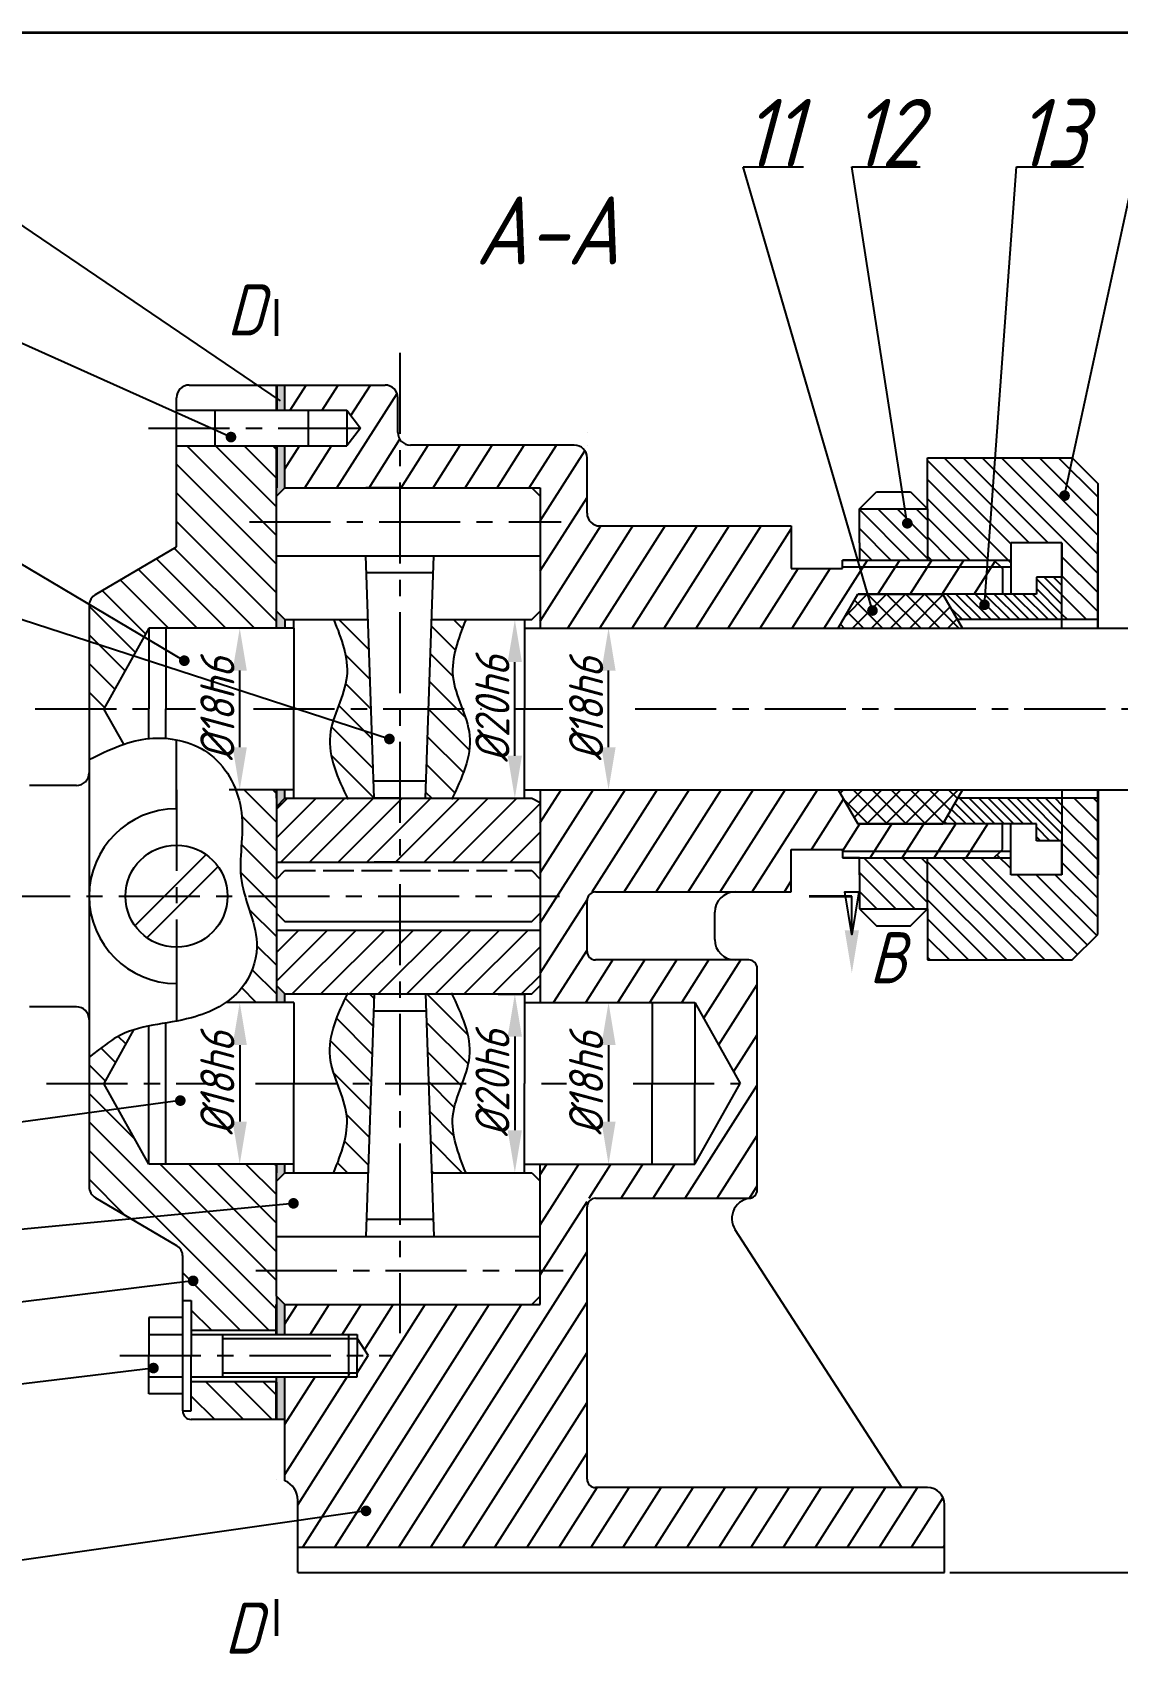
# Model space of a CAD drawing. Header units: millimetres. Extents: x -201 to 1014, y 169 to 592.
# Drawn here: x -129.3 to -1.8, y 362.3 to 552.8 of the extents above; entities that cross this region are included whole.
import ezdxf

# ---------------------------------------------------------------- set-up
doc = ezdxf.new("R2010")
doc.units = ezdxf.units.MM
doc.header["$LTSCALE"] = 0.3
doc.linetypes.add('ACAD_ISO02W100', pattern=[15, 12, -3])
doc.linetypes.add('CENTER', pattern=[50.8, 31.75, -6.35, 6.35, -6.35])
for name, color, linetype in [('center', 7, 'CENTER'), ('xi', 7, 'Continuous'), ('xishi', 7, 'Continuous'), ('xu', 7, 'ACAD_ISO02W100')]:
    doc.layers.add(name, color=color, linetype=linetype)
for name, color, linetype, lineweight in [('cushi', 7, 'Continuous', 35), ('cushixian', 7, 'Continuous', 35), ('图层1', 7, 'Continuous', 35)]:
    doc.layers.add(name, color=color, linetype=linetype, lineweight=lineweight)
doc.styles.get("Standard").update_dxf_attribs({"font": 'gbeitc.shx', "height": 4, "bigfont": 'gbcbig.shx'})
doc.dimstyles.new('ISO-25', dxfattribs={"dimtxt": 6, "dimasz": 5, "dimexe": 1.25, "dimexo": 0.625, "dimtad": 1, "dimtxsty": 'Standard', "dimcen": 2.5, "dimadec": 0, "dimazin": 0, "dimtfac": 1, "dimtmove": 0, "dimatfit": 3, "dimfxl": 0, "dimarcsym": 0})

# ---------------------------------------------------------------- blocks, each defined once
blk = doc.blocks.new('*D13')
at = {"layer": 'Defpoints', "color": 0, "transparency": 16777216}
for p in [(-102.59, 438.76), (-104.95, 419.76), (-102.59, 419.76)]:
    blk.add_point(p, dxfattribs=at)
at = {"layer": 'xi', "color": 0, "lineweight": -2, "transparency": 16777216}
for p, q in [((-103.22, 438.76), (-106.2, 438.76)), ((-104.95, 433.76), (-104.95, 424.76)), ((-103.22, 419.76), (-106.2, 419.76))]:
    blk.add_line(p, q, dxfattribs=at)
at = {"layer": 'xi', "color": 0, "transparency": 16777216}
for points in [[(-105.79, 433.76), (-104.12, 433.76), (-104.95, 438.76)], [(-105.79, 424.76), (-104.12, 424.76), (-104.95, 419.76)]]:
    blk.add_solid(points, dxfattribs=at)
at = {"layer": 'xi', "color": 0, "transparency": 16777216, "insert": (-107.58, 429.26), "char_height": 4, "attachment_point": 5, "rotation": 90}
blk.add_mtext('%%c18h6', dxfattribs=at)
blk = doc.blocks.new('_None')
blk = doc.blocks.new('*D4')
at = {"layer": 'Defpoints', "color": 0, "transparency": 16777216}
for p in [(-75.21, 439.76), (-75.21, 418.76), (-72.63, 418.76)]:
    blk.add_point(p, dxfattribs=at)
at = {"layer": 'xi', "color": 0, "lineweight": -2, "transparency": 16777216}
for p, q in [((-74.58, 439.76), (-71.38, 439.76)), ((-72.63, 434.76), (-72.63, 423.76)), ((-74.58, 418.76), (-71.38, 418.76))]:
    blk.add_line(p, q, dxfattribs=at)
at = {"layer": 'xi', "color": 0, "transparency": 16777216}
for points in [[(-73.47, 434.76), (-71.8, 434.76), (-72.63, 439.76)], [(-73.47, 423.76), (-71.8, 423.76), (-72.63, 418.76)]]:
    blk.add_solid(points, dxfattribs=at)
at = {"layer": 'xi', "color": 0, "transparency": 16777216, "insert": (-75.26, 429.26), "char_height": 4, "attachment_point": 5, "rotation": 90}
blk.add_mtext('%%c20h6', dxfattribs=at)
blk = doc.blocks.new('*D5')
at = {"layer": 'Defpoints', "color": 0, "transparency": 16777216}
for p in [(-62.9, 438.76), (-62.9, 419.76), (-61.62, 419.76)]:
    blk.add_point(p, dxfattribs=at)
at = {"layer": 'xi', "color": 0, "lineweight": -2, "transparency": 16777216}
for p, q in [((-62.27, 438.76), (-60.37, 438.76)), ((-61.62, 433.76), (-61.62, 424.76)), ((-62.27, 419.76), (-60.37, 419.76))]:
    blk.add_line(p, q, dxfattribs=at)
at = {"layer": 'xi', "color": 0, "transparency": 16777216}
for points in [[(-62.46, 433.76), (-60.79, 433.76), (-61.62, 438.76)], [(-62.46, 424.76), (-60.79, 424.76), (-61.62, 419.76)]]:
    blk.add_solid(points, dxfattribs=at)
at = {"layer": 'xi', "color": 0, "transparency": 16777216, "insert": (-64.25, 429.26), "char_height": 4, "attachment_point": 5, "rotation": 90}
blk.add_mtext('%%c18h6', dxfattribs=at)
blk = doc.blocks.new('*D6')
at = {"layer": 'Defpoints', "color": 0, "transparency": 16777216}
for p in [(-104.95, 482.76), (-102.59, 482.76), (-102.59, 463.76)]:
    blk.add_point(p, dxfattribs=at)
at = {"layer": 'xi', "color": 0, "lineweight": -2, "transparency": 16777216}
for p, q in [((-103.22, 482.76), (-106.2, 482.76)), ((-104.95, 468.76), (-104.95, 477.76)), ((-103.22, 463.76), (-106.2, 463.76))]:
    blk.add_line(p, q, dxfattribs=at)
at = {"layer": 'xi', "color": 0, "transparency": 16777216}
for points in [[(-105.79, 477.76), (-104.12, 477.76), (-104.95, 482.76)], [(-105.79, 468.76), (-104.12, 468.76), (-104.95, 463.76)]]:
    blk.add_solid(points, dxfattribs=at)
at = {"layer": 'xi', "color": 0, "transparency": 16777216, "insert": (-107.58, 473.26), "char_height": 4, "attachment_point": 5, "rotation": 90}
blk.add_mtext('%%c18h6', dxfattribs=at)
blk = doc.blocks.new('*D7')
at = {"layer": 'Defpoints', "color": 0, "transparency": 16777216}
for p in [(-75.21, 483.76), (-72.63, 483.76), (-75.21, 462.76)]:
    blk.add_point(p, dxfattribs=at)
at = {"layer": 'xi', "color": 0, "lineweight": -2, "transparency": 16777216}
for p, q in [((-74.58, 483.76), (-71.38, 483.76)), ((-72.63, 467.76), (-72.63, 478.76)), ((-74.58, 462.76), (-71.38, 462.76))]:
    blk.add_line(p, q, dxfattribs=at)
at = {"layer": 'xi', "color": 0, "transparency": 16777216}
for points in [[(-73.47, 478.76), (-71.8, 478.76), (-72.63, 483.76)], [(-73.47, 467.76), (-71.8, 467.76), (-72.63, 462.76)]]:
    blk.add_solid(points, dxfattribs=at)
at = {"layer": 'xi', "color": 0, "transparency": 16777216, "insert": (-75.26, 473.26), "char_height": 4, "attachment_point": 5, "rotation": 90}
blk.add_mtext('%%c20h6', dxfattribs=at)
blk = doc.blocks.new('*D8')
at = {"layer": 'Defpoints', "color": 0, "transparency": 16777216}
for p in [(-62.9, 482.76), (-61.62, 482.76), (-62.9, 463.76)]:
    blk.add_point(p, dxfattribs=at)
at = {"layer": 'xi', "color": 0, "lineweight": -2, "transparency": 16777216}
for p, q in [((-62.27, 482.76), (-60.37, 482.76)), ((-61.62, 468.76), (-61.62, 477.76)), ((-62.27, 463.76), (-60.37, 463.76))]:
    blk.add_line(p, q, dxfattribs=at)
at = {"layer": 'xi', "color": 0, "transparency": 16777216}
for points in [[(-62.46, 477.76), (-60.79, 477.76), (-61.62, 482.76)], [(-62.46, 468.76), (-60.79, 468.76), (-61.62, 463.76)]]:
    blk.add_solid(points, dxfattribs=at)
at = {"layer": 'xi', "color": 0, "transparency": 16777216, "insert": (-64.25, 473.26), "char_height": 4, "attachment_point": 5, "rotation": 90}
blk.add_mtext('%%c18h6', dxfattribs=at)
blk = doc.blocks.new('*D9')
at = {"layer": 'Defpoints', "color": 0, "transparency": 16777216}
for p in [(73.81, 473.26), (-22.15, 371.76), (87.19, 371.76)]:
    blk.add_point(p, dxfattribs=at)
at = {"layer": 'xi', "color": 0, "lineweight": -2, "transparency": 16777216}
for p, q in [((74.44, 473.26), (88.44, 473.26)), ((87.19, 468.26), (87.19, 376.76)), ((-21.52, 371.76), (88.44, 371.76))]:
    blk.add_line(p, q, dxfattribs=at)
at = {"layer": 'xi', "color": 0, "transparency": 16777216}
for points in [[(86.35, 468.26), (88.02, 468.26), (87.19, 473.26)], [(86.35, 376.76), (88.02, 376.76), (87.19, 371.76)]]:
    blk.add_solid(points, dxfattribs=at)
at = {"layer": 'xi', "color": 0, "transparency": 16777216, "insert": (84.56, 422.51), "char_height": 4, "attachment_point": 5, "rotation": 90}
blk.add_mtext('100', dxfattribs=at)

msp = doc.modelspace()

# ---------------------------------------------------------------- hatches: boundary and pattern name
at = {"layer": 'xi'}
h = msp.add_hatch(color=256, dxfattribs=at)
h.paths.add_polyline_path([(-99.647, 511.327), (-100.647, 511.327), (-100.647, 508.362), (-99.647, 508.362)])
h.paths.add_polyline_path([(-99.647, 504.162), (-100.647, 504.162), (-100.647, 498.262), (-99.647, 499.262)])
h.paths.add_polyline_path([(-99.647, 483.762), (-100.647, 484.762), (-100.647, 482.762), (-99.647, 482.762)])
h.paths.add_polyline_path([(-99.647, 463.762), (-100.647, 463.762), (-100.647, 462.762), (-100.647, 461.762), (-99.647, 462.762)])
h.paths.add_polyline_path([(-99.647, 439.762), (-100.647, 440.762), (-100.647, 438.762), (-99.647, 438.762)])
h.paths.add_polyline_path([(-99.647, 419.762), (-100.647, 419.762), (-100.647, 417.762), (-99.647, 418.762)])
h.paths.add_polyline_path([(-99.647, 403.262), (-100.647, 404.262), (-100.647, 399.762), (-99.647, 399.762)])
h.paths.add_polyline_path([(-99.647, 394.762), (-100.647, 394.762), (-100.647, 389.762), (-99.647, 389.762)])
h = msp.add_hatch(dxfattribs=at)
h.set_pattern_fill('ANSI31', color=256, angle=12.5, style=0)
h.set_pattern_definition([(57.5, (575.8337, -75.075), (-2.677768, 1.705926), [])])
h.paths.add_polyline_path([(-64.147, 407.262), (-69.647, 407.262), (-69.647, 404.262), (-69.647, 403.262), (-70.647, 403.262), (-99.647, 403.262), (-99.647, 399.762), (-92.147, 399.762), (-92.147, 399.262), (-91.147, 399.262), (-89.859, 397.262), (-91.147, 395.262), (-92.147, 395.262), (-92.147, 394.762), (-99.647, 394.762), (-99.647, 382.553, -0.2982166), (-98.147, 380.262), (-98.147, 374.762), (-22.147, 374.762), (-22.147, 379.762, 0.4142136), (-24.147, 381.762), (-64.147, 381.762)])
h.paths.add_polyline_path([(-64.147, 415.762), (-44.147, 415.762), (-44.147, 443.762), (-64.147, 443.762), (-64.147, 451.762), (-46.747, 451.762), (-40.147, 451.762), (-40.147, 456.762), (-34.147, 456.762), (-34.147, 456.562), (-32.147, 456.562), (-15.547, 456.562), (-15.347, 456.762), (-15.347, 459.762), (-32.347, 459.762), (-34.647, 463.762), (-69.647, 463.762), (-69.647, 438.762), (-56.501, 438.762), (-51.501, 438.762), (-46.173, 429.262), (-51.501, 419.762), (-56.501, 419.762), (-69.647, 419.762), (-69.647, 407.262), (-64.147, 407.262)])
h.paths.add_polyline_path([(-15.547, 456.562), (-32.147, 456.562), (-34.147, 456.562), (-34.147, 455.762), (-32.147, 455.762), (-16.347, 455.762)], flags=17)
h.paths.add_polyline_path([(-15.347, 489.762), (-15.547, 489.962), (-32.147, 489.962), (-34.147, 489.962), (-34.147, 489.762), (-40.147, 489.762), (-40.147, 494.762), (-48.147, 494.762), (-62.647, 494.762, -0.4142136), (-64.147, 496.262), (-64.147, 502.762, 0.4142136), (-65.647, 504.262), (-84.884, 504.262, -0.2556338), (-86.147, 504.953), (-86.147, 499.262), (-70.647, 499.262), (-69.647, 499.262), (-69.647, 498.262), (-69.647, 482.762), (-34.647, 482.762), (-32.347, 486.762), (-15.347, 486.762)])
h.paths.add_polyline_path([(-16.347, 490.762), (-32.147, 490.762), (-34.147, 490.762), (-34.147, 489.962), (-32.147, 489.962), (-15.547, 489.962)], flags=17)
h.paths.add_polyline_path([(-86.147, 504.953, -0.143396), (-86.384, 505.762), (-86.384, 509.827, 0.4142136), (-87.884, 511.327), (-99.647, 511.327), (-99.647, 508.362), (-92.384, 508.362), (-90.755, 506.262), (-92.384, 504.162), (-99.647, 504.162), (-99.647, 499.262), (-86.147, 499.262)])
h = msp.add_hatch(dxfattribs=at)
h.set_pattern_fill('ANSI31', color=256, scale=0.75, angle=90, style=0)
h.set_pattern_definition([(135, (575.8337, -75.075), (-1.683798, -1.683798), [])])
h.paths.add_polyline_path([(-100.647, 504.162), (-112.384, 504.162), (-112.384, 492.327), (-121.91, 486.698, 0.2652422), (-122.647, 485.406), (-122.647, 473.262), (-120.925, 473.262), (-115.647, 482.762), (-100.647, 482.762)])
edge = h.paths.add_edge_path()
edge.add_line((-100.647, 463.762), (-105.42, 463.762))
edge.add_spline(control_points=[(-105.42, 463.762), (-105.399, 463.708), (-105.379, 463.653), (-105.358, 463.598)], knot_values=[21.1582916, 21.1582916, 21.1582916, 21.1582916, 21.3277734, 21.3277734, 21.3277734, 21.3277734], degree=3, periodic=0)
edge.add_spline(control_points=[(-105.358, 463.598), (-105.243, 463.286), (-105.142, 462.969), (-105.055, 462.649)], knot_values=[21.3277734, 21.3277734, 21.3277734, 21.3277734, 22.292198, 22.292198, 22.292198, 22.292198], degree=3, periodic=0)
edge.add_spline(control_points=[(-105.055, 462.649), (-104.985, 462.389), (-104.924, 462.126), (-104.873, 461.862)], knot_values=[22.292198, 22.292198, 22.292198, 22.292198, 23.0776414, 23.0776414, 23.0776414, 23.0776414], degree=3, periodic=0)
edge.add_spline(control_points=[(-104.873, 461.862), (-104.822, 461.602), (-104.772, 461.284), (-104.737, 460.966), (-104.731, 460.909)], knot_values=[23.0776414, 23.0776414, 23.0776414, 23.0776414, 23.8512533, 24.0205504, 24.0205504, 24.0205504, 24.0205504], degree=3, periodic=0)
edge.add_spline(control_points=[(-104.731, 460.909), (-104.691, 460.525), (-104.671, 460.14), (-104.665, 459.757)], knot_values=[24.0205504, 24.0205504, 24.0205504, 24.0205504, 25.1609313, 25.1609313, 25.1609313, 25.1609313], degree=3, periodic=0)
edge.add_spline(control_points=[(-104.665, 459.757), (-104.658, 459.317), (-104.669, 458.878), (-104.689, 458.439)], knot_values=[25.1609313, 25.1609313, 25.1609313, 25.1609313, 26.4666913, 26.4666913, 26.4666913, 26.4666913], degree=3, periodic=0)
edge.add_spline(control_points=[(-104.689, 458.439), (-104.723, 457.709), (-104.782, 456.98), (-104.822, 456.255)], knot_values=[26.4666913, 26.4666913, 26.4666913, 26.4666913, 28.6439957, 28.6439957, 28.6439957, 28.6439957], degree=3, periodic=0)
edge.add_spline(control_points=[(-104.822, 456.255), (-104.843, 455.887), (-104.859, 455.52), (-104.865, 455.155)], knot_values=[28.6439957, 28.6439957, 28.6439957, 28.6439957, 29.7485521, 29.7485521, 29.7485521, 29.7485521], degree=3, periodic=0)
edge.add_spline(control_points=[(-104.865, 455.155), (-104.871, 454.781), (-104.866, 454.408), (-104.844, 454.036)], knot_values=[29.7485521, 29.7485521, 29.7485521, 29.7485521, 30.8786286, 30.8786286, 30.8786286, 30.8786286], degree=3, periodic=0)
edge.add_spline(control_points=[(-104.844, 454.036), (-104.827, 453.73), (-104.798, 453.424), (-104.754, 453.119)], knot_values=[30.8786286, 30.8786286, 30.8786286, 30.8786286, 31.8118968, 31.8118968, 31.8118968, 31.8118968], degree=3, periodic=0)
edge.add_spline(control_points=[(-104.754, 453.119), (-104.753, 453.111), (-104.716, 452.859), (-104.669, 452.608), (-104.617, 452.367)], knot_values=[31.8118968, 31.8118968, 31.8118968, 31.8118968, 31.8383786, 32.5826313, 32.5826313, 32.5826313, 32.5826313], degree=3, periodic=0)
edge.add_spline(control_points=[(-104.617, 452.367), (-104.539, 452.01), (-104.446, 451.655), (-104.343, 451.3)], knot_values=[32.5826313, 32.5826313, 32.5826313, 32.5826313, 33.6810683, 33.6810683, 33.6810683, 33.6810683], degree=3, periodic=0)
edge.add_spline(control_points=[(-104.343, 451.3), (-104.34, 451.287), (-104.336, 451.275), (-104.332, 451.262)], knot_values=[33.6810683, 33.6810683, 33.6810683, 33.6810683, 33.7198042, 33.7198042, 33.7198042, 33.7198042], degree=3, periodic=0)
edge.add_line((-104.332, 451.262), (-100.647, 451.262))
edge.add_line((-100.647, 451.262), (-100.647, 463.762))
edge = h.paths.add_edge_path()
edge.add_line((-100.647, 451.262), (-104.332, 451.262))
edge.add_spline(control_points=[(-104.332, 451.262), (-104.204, 450.822), (-104.062, 450.384), (-103.919, 449.945)], knot_values=[33.7198042, 33.7198042, 33.7198042, 33.7198042, 35.0813903, 35.0813903, 35.0813903, 35.0813903], degree=3, periodic=0)
edge.add_spline(control_points=[(-103.919, 449.945), (-103.781, 449.518), (-103.641, 449.091), (-103.512, 448.663)], knot_values=[35.0813903, 35.0813903, 35.0813903, 35.0813903, 36.4055599, 36.4055599, 36.4055599, 36.4055599], degree=3, periodic=0)
edge.add_spline(control_points=[(-103.512, 448.663), (-103.4, 448.29), (-103.296, 447.915), (-103.208, 447.54)], knot_values=[36.4055599, 36.4055599, 36.4055599, 36.4055599, 37.5618775, 37.5618775, 37.5618775, 37.5618775], degree=3, periodic=0)
edge.add_spline(control_points=[(-103.208, 447.54), (-103.16, 447.336), (-103.117, 447.132), (-103.081, 446.927)], knot_values=[37.5618775, 37.5618775, 37.5618775, 37.5618775, 38.1885543, 38.1885543, 38.1885543, 38.1885543], degree=3, periodic=0)
edge.add_spline(control_points=[(-103.081, 446.927), (-103.034, 446.665), (-102.996, 446.402), (-102.972, 446.137)], knot_values=[38.1885543, 38.1885543, 38.1885543, 38.1885543, 38.9925132, 38.9925132, 38.9925132, 38.9925132], degree=3, periodic=0)
edge.add_spline(control_points=[(-102.972, 446.137), (-102.954, 445.948), (-102.943, 445.758), (-102.939, 445.568)], knot_values=[38.9925132, 38.9925132, 38.9925132, 38.9925132, 39.5680771, 39.5680771, 39.5680771, 39.5680771], degree=3, periodic=0)
edge.add_spline(control_points=[(-102.939, 445.568), (-102.937, 445.464), (-102.938, 445.306), (-102.943, 445.146), (-102.946, 445.091)], knot_values=[39.5680771, 39.5680771, 39.5680771, 39.5680771, 39.8811285, 40.0478624, 40.0478624, 40.0478624, 40.0478624], degree=3, periodic=0)
edge.add_spline(control_points=[(-102.946, 445.091), (-102.957, 444.871), (-102.977, 444.652), (-103.008, 444.432)], knot_values=[40.0478624, 40.0478624, 40.0478624, 40.0478624, 40.7071833, 40.7071833, 40.7071833, 40.7071833], degree=3, periodic=0)
edge.add_spline(control_points=[(-103.008, 444.432), (-103.031, 444.272), (-103.058, 444.112), (-103.091, 443.952)], knot_values=[40.7071833, 40.7071833, 40.7071833, 40.7071833, 41.1887562, 41.1887562, 41.1887562, 41.1887562], degree=3, periodic=0)
edge.add_spline(control_points=[(-103.091, 443.952), (-103.136, 443.734), (-103.19, 443.517), (-103.254, 443.302)], knot_values=[41.1887562, 41.1887562, 41.1887562, 41.1887562, 41.8475082, 41.8475082, 41.8475082, 41.8475082], degree=3, periodic=0)
edge.add_spline(control_points=[(-103.254, 443.302), (-103.3, 443.144), (-103.351, 442.987), (-103.407, 442.832)], knot_values=[41.8475082, 41.8475082, 41.8475082, 41.8475082, 42.3304446, 42.3304446, 42.3304446, 42.3304446], degree=3, periodic=0)
edge.add_spline(control_points=[(-103.407, 442.832), (-103.466, 442.669), (-103.53, 442.507), (-103.599, 442.347)], knot_values=[42.3304446, 42.3304446, 42.3304446, 42.3304446, 42.8396692, 42.8396692, 42.8396692, 42.8396692], degree=3, periodic=0)
edge.add_spline(control_points=[(-103.599, 442.347), (-103.685, 442.148), (-103.779, 441.953), (-103.879, 441.762)], knot_values=[42.8396692, 42.8396692, 42.8396692, 42.8396692, 43.4715636, 43.4715636, 43.4715636, 43.4715636], degree=3, periodic=0)
edge.add_spline(control_points=[(-103.879, 441.762), (-103.956, 441.617), (-104.037, 441.474), (-104.121, 441.333)], knot_values=[43.4715636, 43.4715636, 43.4715636, 43.4715636, 43.9529945, 43.9529945, 43.9529945, 43.9529945], degree=3, periodic=0)
edge.add_spline(control_points=[(-104.121, 441.333), (-104.238, 441.14), (-104.362, 440.953), (-104.493, 440.771)], knot_values=[43.9529945, 43.9529945, 43.9529945, 43.9529945, 44.6136859, 44.6136859, 44.6136859, 44.6136859], degree=3, periodic=0)
edge.add_spline(control_points=[(-104.493, 440.771), (-104.576, 440.657), (-104.674, 440.528), (-104.776, 440.403), (-104.789, 440.387)], knot_values=[44.6136859, 44.6136859, 44.6136859, 44.6136859, 45.0320473, 45.0929988, 45.0929988, 45.0929988, 45.0929988], degree=3, periodic=0)
edge.add_spline(control_points=[(-104.789, 440.387), (-104.924, 440.222), (-105.065, 440.064), (-105.211, 439.911)], knot_values=[45.0929988, 45.0929988, 45.0929988, 45.0929988, 45.7250374, 45.7250374, 45.7250374, 45.7250374], degree=3, periodic=0)
edge.add_spline(control_points=[(-105.211, 439.911), (-105.33, 439.789), (-105.451, 439.67), (-105.577, 439.554)], knot_values=[45.7250374, 45.7250374, 45.7250374, 45.7250374, 46.2345385, 46.2345385, 46.2345385, 46.2345385], degree=3, periodic=0)
edge.add_spline(control_points=[(-105.577, 439.554), (-105.916, 439.242), (-106.281, 438.958), (-106.666, 438.698)], knot_values=[46.2345385, 46.2345385, 46.2345385, 46.2345385, 47.6160461, 47.6160461, 47.6160461, 47.6160461], degree=3, periodic=0)
edge.add_line((-106.574, 438.762), (-100.647, 438.762))
edge.add_line((-100.647, 438.762), (-100.647, 439.762))
edge.add_line((-100.647, 439.762), (-100.647, 451.262))
edge = h.paths.add_edge_path()
edge.add_spline(control_points=[(-117.419, 435.543), (-117.599, 435.486), (-117.778, 435.426), (-117.955, 435.362)], knot_values=[58.6936407, 58.6936407, 58.6936407, 58.6936407, 59.2739899, 59.2739899, 59.2739899, 59.2739899], degree=3, periodic=0)
edge.add_spline(control_points=[(-117.955, 435.362), (-118.182, 435.279), (-118.405, 435.189), (-118.625, 435.091)], knot_values=[59.2739899, 59.2739899, 59.2739899, 59.2739899, 60.0199913, 60.0199913, 60.0199913, 60.0199913], degree=3, periodic=0)
edge.add_spline(control_points=[(-118.625, 435.091), (-118.813, 435.007), (-118.998, 434.916), (-119.179, 434.819)], knot_values=[60.0199913, 60.0199913, 60.0199913, 60.0199913, 60.6579945, 60.6579945, 60.6579945, 60.6579945], degree=3, periodic=0)
edge.add_spline(control_points=[(-119.179, 434.819), (-119.247, 434.783), (-119.379, 434.71), (-119.509, 434.634), (-119.572, 434.595)], knot_values=[60.6579945, 60.6579945, 60.6579945, 60.6579945, 60.8957888, 61.1233389, 61.1233389, 61.1233389, 61.1233389], degree=3, periodic=0)
edge.add_spline(control_points=[(-119.572, 434.595), (-119.833, 434.437), (-120.092, 434.262), (-120.375, 434.058)], knot_values=[61.1233389, 61.1233389, 61.1233389, 61.1233389, 62.0578054, 62.0578054, 62.0578054, 62.0578054], degree=3, periodic=0)
edge.add_spline(control_points=[(-120.375, 434.058), (-120.605, 433.893), (-120.85, 433.709), (-121.123, 433.502)], knot_values=[62.0578054, 62.0578054, 62.0578054, 62.0578054, 62.8184073, 62.8184073, 62.8184073, 62.8184073], degree=3, periodic=0)
edge.add_spline(control_points=[(-121.123, 433.502), (-121.547, 433.181), (-122.039, 432.804), (-122.647, 432.35)], knot_values=[62.8184073, 62.8184073, 62.8184073, 62.8184073, 63.9990401, 63.9990401, 63.9990401, 63.9990401], degree=3, periodic=0)
edge.add_line((-122.647, 432.35), (-122.647, 429.262))
edge.add_line((-122.647, 429.262), (-120.925, 429.262))
edge.add_line((-120.925, 429.262), (-117.419, 435.543))
h.paths.add_polyline_path([(-120.925, 429.262), (-122.647, 429.262), (-122.647, 417.118, 0.2652422), (-121.91, 415.827), (-112.384, 410.198, -0.2652422), (-111.647, 408.906), (-111.647, 403.762), (-110.647, 403.762), (-110.647, 400.238), (-100.647, 400.238), (-100.647, 404.262), (-100.647, 419.762), (-115.647, 419.762)])
h.paths.add_polyline_path([(-100.647, 394.217), (-110.647, 394.217), (-110.647, 390.762), (-111.647, 390.762, 0.4142136), (-110.647, 389.762), (-100.647, 389.762)])
h = msp.add_hatch(dxfattribs=at)
h.set_pattern_fill('ANSI31', color=256, scale=0.5, angle=270, style=0)
h.set_pattern_definition([(315, (575.8337, -75.075), (1.122532, 1.122532), [])])
h.paths.add_polyline_path([(-4.147, 462.762), (-8.347, 462.762), (-8.347, 453.762), (-14.347, 453.762), (-14.347, 455.762), (-16.347, 455.762), (-24.147, 455.762), (-24.147, 449.762), (-24.147, 443.762), (-7.147, 443.762), (-4.147, 446.762)])
h.paths.add_polyline_path([(-14.347, 456.562), (-15.547, 456.562), (-16.347, 455.762), (-14.347, 455.762)], flags=17)
h.paths.add_polyline_path([(-4.147, 499.762), (-7.147, 502.762), (-24.147, 502.762), (-24.147, 496.762), (-24.147, 490.762), (-16.347, 490.762), (-14.347, 490.762), (-14.347, 492.762), (-8.347, 492.762), (-8.347, 483.762), (-4.147, 483.762)])
h.paths.add_polyline_path([(-14.347, 490.762), (-16.347, 490.762), (-15.547, 489.962), (-14.347, 489.962)], flags=17)
h = msp.add_hatch(dxfattribs=at)
h.set_pattern_fill('ANSI31', color=256, scale=0.5, angle=90, style=0)
h.set_pattern_definition([(135, (-351.128, 115.2144), (-1.122532, -1.122532), [])])
h.paths.add_polyline_path([(-32.147, 490.762), (-24.147, 490.762), (-24.147, 496.762), (-32.147, 496.762), (-32.147, 492.762)])
h.paths.add_polyline_path([(-24.147, 455.762), (-32.147, 455.762), (-32.147, 453.762), (-32.147, 449.762), (-24.147, 449.762)])
h = msp.add_hatch(dxfattribs=at)
h.set_pattern_fill('ANSI31', color=256, scale=0.25, angle=90, style=0)
h.set_pattern_definition([(135, (575.8337, -75.07495), (-0.561266, -0.561266), [])])
h.paths.add_polyline_path([(-20.622, 483.762), (-8.347, 483.762), (-8.347, 488.762), (-11.347, 488.762), (-11.347, 486.762), (-22.347, 486.762)])
h.paths.add_polyline_path([(-8.347, 462.762), (-20.622, 462.762), (-22.347, 459.762), (-11.347, 459.762), (-11.347, 457.762), (-8.347, 457.762)])
h = msp.add_hatch(dxfattribs=at)
h.set_pattern_fill('ANSI37', color=256, scale=0.5, angle=90, style=0)
h.set_pattern_definition([(135, (-351.128, 115.2144), (-1.122532, -1.122532), []), (225, (-351.128, 115.2144), (1.122532, -1.122532), [])])
h.paths.add_polyline_path([(-34.647, 482.762), (-20.047, 482.762), (-22.347, 486.762), (-32.347, 486.762)])
h.paths.add_polyline_path([(-20.047, 463.762), (-34.647, 463.762), (-32.347, 459.762), (-22.347, 459.762)])
h = msp.add_hatch(dxfattribs=at)
h.set_pattern_fill('ANSI31', color=256, scale=0.75, angle=90, style=0)
h.set_pattern_definition([(135, (-351.128, 115.2144), (-1.683798, -1.683798), [])])
edge = h.paths.add_edge_path()
edge.add_spline(control_points=[(-79.998, 462.762), (-78.832, 465.23), (-77.212, 468.737), (-78.418, 472.227), (-78.801, 473.262)], knot_values=[10.7717384, 10.7717384, 10.7717384, 10.7717384, 18.4526116, 21.6853111, 21.6853111, 21.6853111, 21.6853111], degree=3, periodic=0)
edge.add_line((-78.801, 473.262), (-82.779, 473.262))
edge.add_line((-82.779, 473.262), (-83.147, 462.762))
edge.add_line((-83.147, 462.762), (-82.977, 462.762))
edge.add_line((-82.977, 462.762), (-79.998, 462.762))
edge = h.paths.add_edge_path()
edge.add_spline(control_points=[(-78.801, 473.262), (-79.271, 474.534), (-80.649, 477.99), (-79.273, 481.503), (-78.404, 483.721)], knot_values=[0, 0, 0, 0, 3.9715195, 10.7717384, 10.7717384, 10.7717384, 10.7717384], degree=3, periodic=0)
edge.add_line((-78.388, 483.762), (-82.41, 483.762))
edge.add_line((-82.41, 483.762), (-82.779, 473.262))
edge.add_line((-82.779, 473.262), (-78.801, 473.262))
edge = h.paths.add_edge_path()
edge.add_line((-89.884, 483.762), (-93.906, 483.762))
edge.add_spline(control_points=[(-93.89, 483.721), (-93.021, 481.503), (-91.645, 477.99), (-93.023, 474.534), (-93.493, 473.262)], knot_values=[0, 0, 0, 0, 6.8002189, 10.7717384, 10.7717384, 10.7717384, 10.7717384], degree=3, periodic=0)
edge.add_line((-93.493, 473.262), (-89.515, 473.262))
edge.add_line((-89.515, 473.262), (-89.884, 483.762))
edge = h.paths.add_edge_path()
edge.add_line((-89.515, 473.262), (-93.493, 473.262))
edge.add_spline(control_points=[(-93.493, 473.262), (-93.876, 472.227), (-95.082, 468.737), (-93.462, 465.23), (-92.296, 462.762)], knot_values=[10.7717384, 10.7717384, 10.7717384, 10.7717384, 14.0044379, 21.6853111, 21.6853111, 21.6853111, 21.6853111], degree=3, periodic=0)
edge.add_line((-92.296, 462.762), (-89.147, 462.762))
edge.add_line((-89.147, 462.762), (-89.515, 473.262))
edge = h.paths.add_edge_path()
edge.add_line((-89.147, 439.762), (-92.296, 439.762))
edge.add_spline(control_points=[(-92.296, 439.762), (-93.462, 437.294), (-95.082, 433.787), (-93.876, 430.297), (-93.493, 429.262)], knot_values=[10.7717384, 10.7717384, 10.7717384, 10.7717384, 18.4526116, 21.6853111, 21.6853111, 21.6853111, 21.6853111], degree=3, periodic=0)
edge.add_line((-93.493, 429.262), (-89.515, 429.262))
edge.add_line((-89.515, 429.262), (-89.147, 439.762))
edge = h.paths.add_edge_path()
edge.add_line((-89.515, 429.262), (-93.493, 429.262))
edge.add_spline(control_points=[(-93.493, 429.262), (-93.023, 427.99), (-91.645, 424.534), (-93.021, 421.021), (-93.89, 418.803)], knot_values=[0, 0, 0, 0, 3.9715195, 10.7717384, 10.7717384, 10.7717384, 10.7717384], degree=3, periodic=0)
edge.add_line((-93.906, 418.762), (-89.884, 418.762))
edge.add_line((-89.884, 418.762), (-89.515, 429.262))
edge = h.paths.add_edge_path()
edge.add_spline(control_points=[(-78.801, 429.262), (-78.418, 430.297), (-77.212, 433.787), (-78.832, 437.294), (-79.998, 439.762)], knot_values=[10.7717384, 10.7717384, 10.7717384, 10.7717384, 14.0044379, 21.6853111, 21.6853111, 21.6853111, 21.6853111], degree=3, periodic=0)
edge.add_line((-79.998, 439.762), (-83.147, 439.762))
edge.add_line((-83.147, 439.762), (-82.779, 429.262))
edge.add_line((-82.779, 429.262), (-78.801, 429.262))
edge = h.paths.add_edge_path()
edge.add_spline(control_points=[(-78.404, 418.803), (-79.273, 421.021), (-80.649, 424.534), (-79.271, 427.99), (-78.801, 429.262)], knot_values=[0, 0, 0, 0, 6.8002189, 10.7717384, 10.7717384, 10.7717384, 10.7717384], degree=3, periodic=0)
edge.add_line((-78.801, 429.262), (-82.779, 429.262))
edge.add_line((-82.779, 429.262), (-82.41, 418.762))
edge.add_line((-82.41, 418.762), (-78.388, 418.762))
at = {"layer": 'xishi'}
h = msp.add_hatch(dxfattribs=at)
h.set_pattern_fill('ANSI31', color=256, scale=0.75, style=0)
h.set_pattern_definition([(45, (202.5809, 165.264), (-1.683798, 1.683798), [])])
h.paths.add_polyline_path([(-100.647, 455.262), (-86.147, 455.262), (-86.147, 462.762), (-100.647, 462.762)])
h.paths.add_polyline_path([(-69.647, 463.762), (-70.647, 463.762), (-70.647, 462.762), (-82.977, 462.762), (-86.147, 462.762), (-86.147, 455.262), (-69.647, 455.262)])
h.paths.add_polyline_path([(-70.647, 438.762), (-69.647, 438.762), (-69.647, 447.262), (-100.647, 447.262), (-100.647, 439.762), (-70.647, 439.762)])

# ---------------------------------------------------------------- linework, layer by layer
for p, q in [((-110.884, 511.327), (-87.884, 511.327)), ((-100.647, 508.362), (-100.647, 511.327)), ((-99.647, 508.362), (-99.647, 511.327)), ((-112.384, 492.327), (-112.384, 509.827)), ((-86.384, 505.762), (-86.384, 509.827)), ((-112.384, 508.362), (-92.384, 508.362)), ((-107.871, 508.368), (-107.871, 504.162)), ((-96.924, 508.29), (-96.924, 504.162)), ((-92.384, 508.362), (-90.755, 506.262)), ((-92.384, 508.362), (-92.384, 504.162)), ((-90.755, 506.262), (-92.384, 504.162)), ((-90.755, 506.262), (-90.755, 506.262)), ((-64.147, 505.762), (-64.147, 505.762)), ((-112.384, 504.162), (-92.384, 504.162)), ((-100.647, 482.762), (-100.647, 504.162)), ((-99.647, 499.262), (-99.647, 504.162)), ((-65.647, 504.262), (-84.884, 504.262)), ((-64.147, 504.262), (-64.147, 504.262)), ((-64.147, 496.262), (-64.147, 502.762)), ((-24.147, 502.762), (-7.147, 502.762)), ((-24.147, 496.762), (-24.147, 502.762)), ((-7.147, 502.762), (-4.147, 499.762)), ((-100.647, 498.262), (-99.647, 499.262)), ((-99.647, 499.262), (-70.647, 499.262)), ((-86.147, 499.262), (-90.147, 499.262)), ((-70.647, 499.262), (-69.647, 499.262)), ((-70.647, 499.262), (-69.647, 498.262)), ((-69.647, 499.262), (-69.647, 498.262)), ((-4.147, 499.762), (-4.147, 483.762)), ((-69.647, 498.262), (-69.647, 482.762)), ((-32.147, 496.762), (-30.147, 498.762)), ((-30.147, 498.762), (-26.147, 498.762)), ((-26.147, 498.762), (-24.147, 496.762)), ((-32.147, 496.762), (-24.147, 496.762)), ((-32.147, 492.762), (-32.147, 496.762)), ((-24.147, 496.762), (-24.147, 490.762)), ((-62.647, 494.762), (-48.147, 494.762)), ((-48.147, 494.762), (-40.147, 494.762)), ((-40.147, 494.762), (-40.147, 489.762)), ((-121.91, 486.698), (-112.384, 492.327)), ((-32.147, 492.762), (-32.147, 490.762)), ((-14.347, 492.762), (-14.347, 486.762)), ((-8.347, 492.762), (-14.347, 492.762)), ((-8.347, 492.762), (-8.347, 488.762)), ((-8.347, 482.762), (-8.347, 492.762)), ((-100.647, 491.262), (-69.647, 491.262)), ((-89.147, 462.762), (-90.147, 491.262)), ((-83.147, 462.762), (-82.147, 491.262)), ((-40.147, 489.762), (-34.147, 489.762)), ((-32.147, 490.762), (-34.147, 490.762)), ((-34.147, 489.762), (-34.147, 490.762)), ((-32.147, 490.762), (-16.347, 490.762)), ((-16.347, 490.762), (-15.547, 489.962)), ((-15.547, 489.962), (-14.347, 489.962)), ((-15.547, 489.962), (-15.347, 489.762)), ((-15.347, 489.762), (-15.347, 486.762)), ((-82.217, 489.262), (-90.147, 489.262)), ((-11.347, 488.762), (-11.347, 486.762)), ((-8.347, 488.762), (-11.347, 488.762)), ((-34.647, 482.762), (-32.347, 486.762)), ((-32.347, 486.762), (-22.347, 486.762)), ((-11.347, 486.762), (-32.347, 486.762)), ((-20.047, 482.762), (-22.347, 486.762)), ((-122.647, 485.406), (-122.647, 417.118)), ((-100.647, 484.762), (-99.647, 483.762)), ((-70.647, 483.762), (-69.647, 484.762)), ((-115.647, 482.762), (-120.925, 473.262)), ((-98.616, 482.762), (-115.647, 482.762)), ((-115.647, 482.762), (-115.647, 473.262)), ((-113.647, 482.762), (-113.647, 482.762)), ((-113.647, 482.762), (-113.647, 473.262)), ((-99.647, 483.762), (-89.884, 483.762)), ((-99.647, 483.762), (-99.647, 482.762)), ((-98.616, 482.762), (-98.616, 483.762)), ((-98.616, 482.762), (-98.616, 473.262)), ((-82.41, 483.762), (-70.647, 483.762)), ((-71.501, 483.762), (-71.501, 473.262)), ((-71.501, 482.762), (31.853, 482.762)), ((-34.647, 482.762), (-34.647, 482.762)), ((-4.147, 483.762), (-20.622, 483.762)), ((-20.047, 482.762), (-20.047, 482.762)), ((-4.147, 483.762), (-4.147, 482.762)), ((-4.147, 482.762), (5.853, 482.762)), ((-118.581, 469.115), (-120.925, 473.262)), ((-115.647, 469.783), (-115.647, 473.262)), ((-113.647, 469.804), (-113.647, 473.262)), ((-98.616, 462.762), (-98.616, 473.262)), ((-71.501, 462.762), (-71.501, 473.262)), ((-112.384, 461.525), (-112.384, 469.52)), ((-124.147, 464.262), (-129.647, 464.262)), ((-98.616, 463.762), (-105.421, 463.762)), ((-100.647, 463.762), (-100.647, 438.762)), ((-100.647, 462.762), (-100.647, 463.762)), ((-99.647, 462.762), (-99.647, 463.762)), ((-83.077, 464.762), (-89.147, 464.762)), ((-71.501, 463.762), (5.853, 463.762)), ((-69.647, 463.762), (-69.647, 438.762)), ((-34.647, 463.762), (-32.347, 459.762)), ((-20.047, 463.762), (-22.347, 459.762)), ((-8.347, 463.762), (-8.347, 453.762)), ((-4.147, 463.762), (5.853, 463.762)), ((-100.647, 462.762), (-100.647, 462.762)), ((-99.647, 462.762), (-100.647, 461.762)), ((-99.647, 462.762), (-82.977, 462.762)), ((-89.147, 462.762), (-89.147, 462.762)), ((-86.147, 462.762), (-89.147, 462.762)), ((-82.977, 462.762), (-70.647, 462.762)), ((-70.647, 462.762), (-69.647, 462.272)), ((-4.147, 462.762), (-20.622, 462.762)), ((-4.147, 446.762), (-4.147, 462.762)), ((-11.347, 459.762), (-32.347, 459.762)), ((-32.347, 459.762), (-22.347, 459.762)), ((-15.347, 456.762), (-15.347, 459.762)), ((-14.347, 453.762), (-14.347, 459.762)), ((-11.347, 457.762), (-11.347, 459.762)), ((-8.347, 457.762), (-11.347, 457.762)), ((-8.347, 453.762), (-8.347, 457.762)), ((-108.908, 456.153), (-117.274, 447.786)), ((-40.147, 456.762), (-34.147, 456.762)), ((-40.147, 451.762), (-40.147, 456.762)), ((-34.147, 456.762), (-34.147, 455.762)), ((-32.147, 455.762), (-34.147, 455.762)), ((-32.147, 453.762), (-32.147, 455.762)), ((-32.147, 455.762), (-16.347, 455.762)), ((-24.147, 449.762), (-24.147, 455.762)), ((-16.347, 455.762), (-15.547, 456.562)), ((-15.547, 456.562), (-15.347, 456.762)), ((-15.547, 456.562), (-14.347, 456.562)), ((-107.493, 454.738), (-115.86, 446.372)), ((-100.647, 455.262), (-69.647, 455.262)), ((-99.647, 455.262), (-69.647, 455.262)), ((-89.147, 455.262), (-89.147, 455.262)), ((-86.147, 455.262), (-89.147, 455.262)), ((-32.147, 453.762), (-32.147, 449.762)), ((-8.347, 453.762), (-14.347, 453.762)), ((-63.147, 451.762), (-46.747, 451.762)), ((-46.747, 451.762), (-40.147, 451.762)), ((-64.147, 444.762), (-64.147, 450.762)), ((-32.147, 449.762), (-30.147, 447.762)), ((-32.147, 449.762), (-24.147, 449.762)), ((-26.147, 447.762), (-24.147, 449.762)), ((-24.147, 449.762), (-24.147, 443.762)), ((-100.647, 449.262), (-99.647, 448.262)), ((-99.647, 448.262), (-70.647, 448.262)), ((-70.647, 448.262), (-69.647, 449.262)), ((-49.147, 446.162), (-49.147, 449.362)), ((-30.147, 447.762), (-26.147, 447.762)), ((-100.647, 447.262), (-69.647, 447.262)), ((-99.647, 447.262), (-69.647, 447.262)), ((-7.147, 443.762), (-4.147, 446.762)), ((-45.147, 443.762), (-63.147, 443.762)), ((-44.147, 416.762), (-44.147, 442.762)), ((-24.147, 443.762), (-7.147, 443.762)), ((-112.384, 440.999), (-112.384, 436.576)), ((-112.384, 440.999), (-112.384, 440.999)), ((-99.647, 439.762), (-100.647, 440.762)), ((-70.647, 439.762), (-69.647, 440.762)), ((-124.147, 438.262), (-129.647, 438.262)), ((-98.616, 438.762), (-106.572, 438.762)), ((-100.647, 439.762), (-100.647, 438.762)), ((-100.647, 439.762), (-100.647, 439.762)), ((-99.647, 439.762), (-70.647, 439.762)), ((-99.647, 438.762), (-99.647, 439.762)), ((-98.616, 438.762), (-98.616, 429.262)), ((-89.147, 439.762), (-90.147, 411.262)), ((-83.147, 439.762), (-82.147, 411.262)), ((-71.501, 439.762), (-71.501, 429.262)), ((-71.501, 438.762), (-56.501, 438.762)), ((-56.501, 438.762), (-51.501, 438.762)), ((-56.501, 438.762), (-56.501, 429.262)), ((-51.501, 438.762), (-46.173, 429.262)), ((-51.501, 438.762), (-51.501, 429.262)), ((-113.647, 419.762), (-113.647, 436.351)), ((-83.077, 437.762), (-89.147, 437.762)), ((-117.419, 435.543), (-120.925, 429.262)), ((-115.647, 419.762), (-115.647, 435.988)), ((-115.647, 419.762), (-120.925, 429.262)), ((-98.616, 418.762), (-98.616, 429.262)), ((-71.501, 418.762), (-71.501, 429.262)), ((-56.501, 419.762), (-56.501, 429.262)), ((-51.501, 419.762), (-46.173, 429.262)), ((-51.501, 419.762), (-51.501, 429.262)), ((-98.616, 419.762), (-115.647, 419.762)), ((-113.647, 419.762), (-113.647, 419.762)), ((-100.647, 419.762), (-100.647, 418.762)), ((-100.647, 404.262), (-100.647, 419.762)), ((-99.647, 418.762), (-99.647, 419.762)), ((-71.501, 419.762), (-56.501, 419.762)), ((-69.647, 404.262), (-69.647, 419.762)), ((-56.501, 419.762), (-51.501, 419.762)), ((-99.647, 418.762), (-100.647, 417.762)), ((-99.647, 418.762), (-89.884, 418.762)), ((-82.41, 418.762), (-71.501, 418.762)), ((-82.41, 418.762), (-70.647, 418.762)), ((-70.647, 418.762), (-69.647, 417.762)), ((-121.91, 415.827), (-112.384, 410.198)), ((-63.147, 415.762), (-45.147, 415.762)), ((-64.147, 382.762), (-64.147, 414.762)), ((-82.217, 413.262), (-90.147, 413.262)), ((-27.147, 381.762), (-46.75, 412.058)), ((-100.647, 411.262), (-69.647, 411.262)), ((-111.647, 390.762), (-111.647, 408.906)), ((-100.647, 404.262), (-100.647, 399.762)), ((-100.647, 404.262), (-99.647, 403.262)), ((-70.647, 403.262), (-69.647, 404.262)), ((-69.647, 403.262), (-69.647, 404.262)), ((-111.647, 403.762), (-110.647, 403.762)), ((-110.647, 403.762), (-110.647, 397.262)), ((-99.647, 403.262), (-70.647, 403.262)), ((-99.647, 399.762), (-99.647, 403.262)), ((-70.647, 403.262), (-69.647, 403.262)), ((-111.647, 401.762), (-115.647, 401.762)), ((-115.647, 401.762), (-115.647, 397.262)), ((-110.647, 400.238), (-100.647, 400.238)), ((-115.647, 399.762), (-111.647, 399.762)), ((-110.647, 399.762), (-92.147, 399.762)), ((-106.991, 399.762), (-106.991, 394.762)), ((-92.147, 394.762), (-92.147, 399.762)), ((-92.147, 399.262), (-91.147, 399.262)), ((-91.147, 399.762), (-91.147, 397.262)), ((-91.147, 399.262), (-89.859, 397.262)), ((-115.647, 392.762), (-115.647, 397.262)), ((-110.647, 390.762), (-110.647, 397.262)), ((-91.147, 394.762), (-91.147, 397.262)), ((-91.147, 395.262), (-89.859, 397.262)), ((-115.647, 394.762), (-111.647, 394.762)), ((-110.647, 394.762), (-92.147, 394.762)), ((-100.647, 389.762), (-100.647, 394.762)), ((-99.647, 382.553), (-99.647, 394.762)), ((-92.147, 395.262), (-91.147, 395.262)), ((-111.647, 392.762), (-115.647, 392.762)), ((-110.647, 394.217), (-100.647, 394.217)), ((-111.647, 390.762), (-110.647, 390.762)), ((-99.647, 389.762), (-110.647, 389.762)), ((-100.647, 382.762), (-100.647, 382.762)), ((-24.147, 381.762), (-63.147, 381.762)), ((-24.147, 381.762), (-27.147, 381.762)), ((-98.147, 371.762), (-98.147, 380.262)), ((-22.147, 371.762), (-22.147, 379.762)), ((-98.147, 374.762), (-22.147, 374.762)), ((-98.147, 371.762), (-22.147, 371.762)), ((-98.147, 371.762), (-22.147, 371.762))]:
    msp.add_line(p, q)
msp.add_circle((-112.384, 451.262), 6)
for centre, radius, start, end in [((-110.884, 509.827), 1.5, 90, 180), ((-87.884, 509.827), 1.5, 0, 90), ((-84.884, 505.762), 1.5, 180, 270), ((-65.647, 502.762), 1.5, 0, 90), ((-62.647, 496.262), 1.5, 180, 270), ((-121.147, 485.406), 1.5, 120.57923, 180), ((-124.147, 465.762), 1.5, 270, 0), ((-112.384, 451.262), 10.263, 90, 270), ((-63.147, 450.762), 1, 90, 180), ((-46.747, 449.362), 2.4, 90, 180), ((-46.747, 446.162), 2.4, 180, 270), ((-63.147, 444.762), 1, 180, 270), ((-45.147, 442.762), 1, 0, 90), ((-124.147, 436.762), 1.5, 0, 90), ((-121.147, 417.118), 1.5, 180, 239.42077), ((-63.147, 414.762), 1, 90, 180), ((-44.735, 413.362), 2.4, 90, 212.90524), ((-45.147, 416.762), 1, 270, 0), ((-113.147, 408.906), 1.5, 0, 59.42077), ((-110.647, 390.762), 1, 180, 270), ((-100.647, 380.262), 2.5, 0, 66.42182), ((-63.147, 382.762), 1, 180, 270), ((-24.147, 379.762), 2, 0, 90)]:
    msp.add_arc(centre, radius, start, end)
at = {"layer": 'center'}
for p, q in [((-86.147, 515.107), (-86.147, 455.262)), ((-115.665, 506.262), (-90.755, 506.262)), ((-103.819, 495.262), (-67.206, 495.262)), ((-128.974, 473.262), (-110.154, 473.262)), ((-103.334, 473.262), (-76.563, 473.262)), ((-72.634, 473.262), (-66.978, 473.262)), ((-58.492, 473.262), (59.16, 473.262)), ((-112.384, 463.762), (-112.384, 438.762)), ((-86.147, 452.656), (-86.147, 399.909)), ((-149.647, 451.262), (-67.367, 451.262)), ((-127.651, 429.262), (-108.756, 429.262)), ((-103.101, 429.262), (-76.726, 429.262)), ((-69.512, 429.262), (-66.564, 429.262)), ((-58.723, 429.262), (-46.173, 429.262)), ((-103.061, 407.262), (-66.966, 407.262)), ((-119.033, 397.262), (-87.165, 397.262)), ((-110.647, 390.762), (-110.647, 397.262)), ((-115.647, 394.762), (-111.647, 394.762)), ((-115.647, 392.762), (-115.647, 394.762)), ((-111.647, 390.762), (-110.647, 390.762))]:
    msp.add_line(p, q, dxfattribs=at)
at = {"layer": 'cushi'}
for p, q in [((-200.757, 552.761), (387.048, 552.761)), ((-38.038, 451.262), (-33.038, 451.262))]:
    msp.add_line(p, q, dxfattribs=at)
at = {"layer": 'cushixian'}
msp.add_line((-4.147, 463.762), (-4.147, 453.762), dxfattribs=at)
at = {"layer": 'xi'}
for p, q in [((-105.981, 505.208), (-176.912, 536.951)), ((-4.147, 482.762), (-4.147, 492.762)), ((-34.147, 490.762), (-32.147, 490.762)), ((-34.147, 489.962), (-32.147, 489.962)), ((-32.147, 489.962), (-14.347, 489.962)), ((-16.347, 490.762), (-14.347, 490.762)), ((-34.147, 456.562), (-32.147, 456.562)), ((-34.147, 455.762), (-32.147, 455.762)), ((-32.147, 456.562), (-14.347, 456.562)), ((-16.347, 455.762), (-14.347, 455.762)), ((-100.647, 453.262), (-99.647, 454.262)), ((-70.647, 454.262), (-69.647, 453.262)), ((-100.647, 453.262), (-100.647, 449.262)), ((-69.647, 453.262), (-69.647, 449.262)), ((-106.991, 399.262), (-92.147, 399.262)), ((-92.147, 399.762), (-91.147, 399.762)), ((-106.991, 395.262), (-92.147, 395.262)), ((-92.147, 394.762), (-91.147, 394.762))]:
    msp.add_line(p, q, dxfattribs=at)
at = {"layer": 'xi', "lineweight": 50}
for p, q in [((-100.647, 521.419), (-100.647, 517.103)), ((-100.647, 368.655), (-100.647, 364.339))]:
    msp.add_line(p, q, dxfattribs=at)
at = {"layer": 'xi'}
for points in [[(-93.89, 483.721), (-92.381, 477.09), (-94.342, 470.158), (-92.23, 462.623)], [(-78.404, 483.721), (-79.913, 477.09), (-77.952, 470.158), (-80.063, 462.623)], [(-93.89, 418.803), (-92.381, 425.434), (-94.342, 432.366), (-92.23, 439.901)], [(-78.404, 418.803), (-79.913, 425.434), (-77.952, 432.366), (-80.063, 439.901)]]:
    msp.add_spline(points, degree=3, dxfattribs=at)
msp.add_open_spline([(-122.647, 467.313), (-119.475, 468.922), (-115.178, 470.531), (-107.487, 468.653), (-103.747, 460.975), (-105.844, 452.993), (-101.921, 446.299), (-104.561, 439.449), (-111.224, 436.166), (-117.94, 436.156), (-121.048, 433.542), (-122.647, 432.35)], degree=3, knots=[2.4445061, 2.4445061, 2.4445061, 2.4445061, 9.0992322, 16.1639834, 23.8512533, 31.8383786, 39.8811285, 45.0320473, 51.8599001, 60.8957888, 63.9990401, 63.9990401, 63.9990401, 63.9990401], dxfattribs=at)
msp.add_solid([(-33.871, 447.243), (-32.205, 447.243), (-33.038, 442.243)], dxfattribs=at)
at = {"layer": 'xu'}
msp.add_line((-99.647, 454.262), (-70.647, 454.262), dxfattribs=at)
at = {"layer": '图层1'}
for p, q in [((-100.647, 511.327), (-100.647, 508.362)), ((-100.647, 504.162), (-100.647, 499.262)), ((-100.647, 399.762), (-100.647, 403.262)), ((-100.647, 389.762), (-100.647, 394.162))]:
    msp.add_line(p, q, dxfattribs=at)

# ---------------------------------------------------------------- texts
at = {"layer": 'xi'}
for s, height, p in [('11', 8, (-45.787, 536.951)), ('12', 8, (-33.021, 536.955)), ('13', 8, (-13.688, 536.956)), ('A-A', 8, (-77.272, 525.49)), ('D', 6, (-106.479, 517.153)), ('B', 6, (-31.001, 441.031)), ('D', 6, (-106.755, 362.252))]:
    msp.add_text(s, height=height, dxfattribs=at).set_placement(p)

# ---------------------------------------------------------------- dimensions: what is measured, and where the dimension line sits
for base, p1, p2, angle, text, picture, middle in [((-104.952, 482.762), (-102.594, 463.762), (-102.594, 482.762), 270, '%%c18h6', '*D6', (-107.577, 473.262)), ((-72.634, 483.762), (-75.207, 462.762), (-75.207, 483.762), 270, '%%c20h6', '*D7', (-75.259, 473.262)), ((-61.624, 482.762), (-62.896, 463.762), (-62.896, 482.762), 270, '%%c18h6', '*D8', (-64.249, 473.262)), ((87.188, 371.762), (73.812, 473.262), (-22.147, 371.762), 90, '100', '*D9', (84.563, 422.512)), ((-104.952, 419.762), (-102.594, 438.762), (-102.594, 419.762), 90, '%%c18h6', '*D13', (-107.577, 429.262)), ((-72.634, 418.762), (-75.207, 439.762), (-75.207, 418.762), 90, '%%c20h6', '*D4', (-75.259, 429.262)), ((-61.624, 419.762), (-62.896, 438.762), (-62.896, 419.762), 90, '%%c18h6', '*D5', (-64.249, 429.262))]:
    dim = msp.add_linear_dim(base=base, p1=p1, p2=p2, angle=angle, text=text, dimstyle='ISO-25', override={"dimldrblk": 'None'}, dxfattribs=at)
    dim.commit()
    dim.dimension.update_dxf_attribs({"geometry": picture, "text_midpoint": middle})

# ---------------------------------------------------------------- leaders
for points, override in [([(-100.151, 509.475), (-140.697, 536.951), (-132.997, 536.951)], {"dimgap": 0.625, "dimtad": 0, "dimldrblk": 'None'}), ([(-30.615, 484.825), (-45.787, 536.951), (-38.726, 536.951)], {"dimgap": 0.625, "dimtad": 0, "dimldrblk": 'DotSmall'}), ([(-26.52, 495.077), (-33.021, 536.955), (-25.012, 536.955)], {"dimgap": 0.625, "dimtad": 0, "dimldrblk": 'DotSmall'}), ([(-17.452, 485.504), (-13.688, 536.956), (-5.833, 536.956)], {"dimgap": 0.625, "dimtad": 0, "dimldrblk": 'DotSmall'}), ([(-8.042, 498.324), (0.341, 536.956), (7.681, 536.956)], {"dimgap": 0.625, "dimtad": 0, "dimldrblk": 'DotSmall'}), ([(-33.038, 446.762), (-33.038, 451.262)], {"dimgap": 0.625, "dimtad": 0, "dimldrblk": 'ClosedBlank'}), ([(-98.639, 415.159), (-175.609, 407.76), (-181.031, 407.76)], {"dimgap": 0.625, "dimtad": 0, "dimldrblk": 'DotSmall'}), ([(-110.422, 406.051), (-175.631, 398.05), (-181.106, 398.05)], {"dimgap": 0.625, "dimtad": 0, "dimldrblk": 'DotSmall'}), ([(-90.117, 379.021), (-177.024, 366.557), (-181.91, 366.557)], {"dimgap": 0.625, "dimtad": 0, "dimldrblk": 'DotSmall'})]:
    msp.add_leader(points, dimstyle='ISO-25', override=override, dxfattribs=at)
at = {"layer": 'xishi'}
for points in [[(-105.981, 505.208), (-176.912, 536.951), (-181.454, 536.951)], [(-111.465, 478.931), (-176.912, 517.678), (-181.647, 517.669)], [(-87.365, 469.725), (-176.912, 498.787), (-181.519, 498.787)], [(-111.937, 427.235), (-176.675, 418.501), (-181.519, 418.501)], [(-115.089, 395.804), (-176.663, 388.372), (-181.622, 388.372)]]:
    msp.add_leader(points, dimstyle='ISO-25', override={"dimgap": 0.625, "dimtad": 0, "dimldrblk": 'DotSmall'}, dxfattribs=at)

doc.saveas('drawing.dxf')
